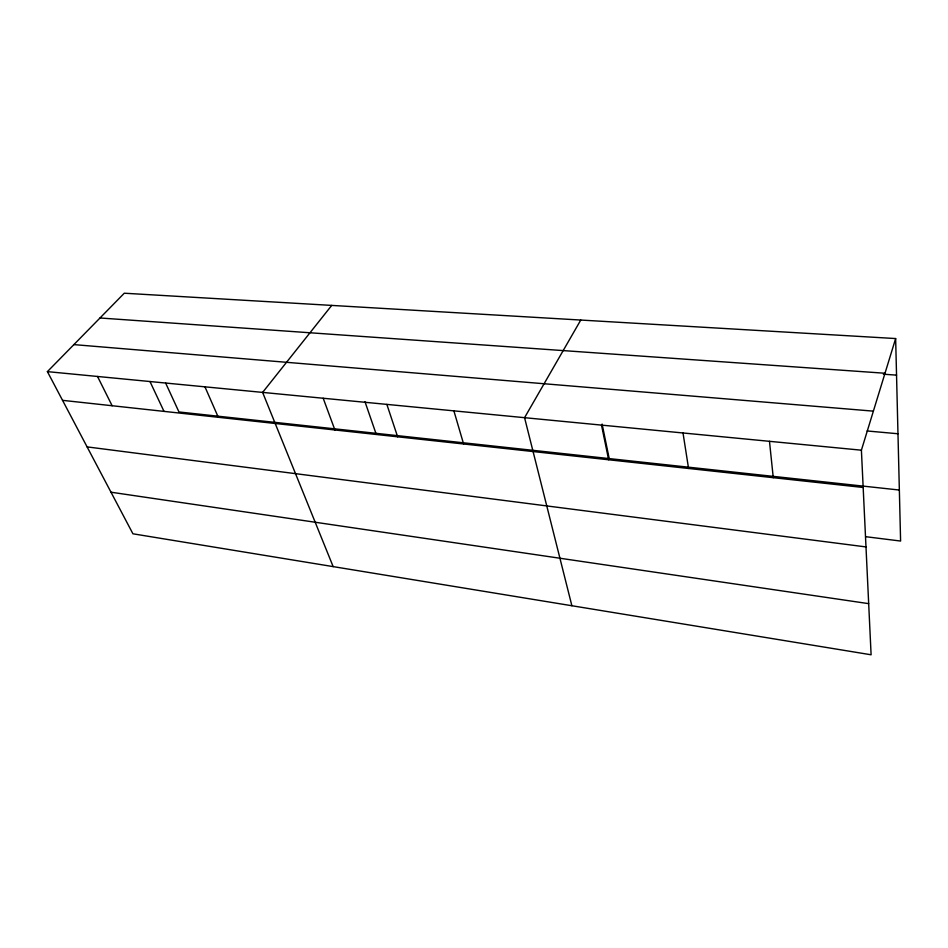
<?xml version="1.0" encoding="UTF-8"?>
<svg xmlns="http://www.w3.org/2000/svg" width="948" height="948" viewBox="0 0 948 948"><rect width="100%" height="100%" fill="white"/><g stroke="black" fill="none" stroke-linecap="round" stroke-linejoin="round"><path stroke-width="1.42" d="M861.4 450.193L895.647 338.555L124.283 293.216L47.4 371.628L132.933 533.795L871.105 654.784L861.4 450.193L47.4 371.628M580.769 320.045L524.564 417.677L571.881 605.736M331.717 305.41L262.62 392.401L333.163 566.62M100.002 317.983L885.005 373.251M883.346 374.199L896.547 375.135M73.885 344.61L873.381 411.148M867.124 430.973L897.981 433.757M899.356 490.033L178.959 411.965L165.627 383.016M62.544 400.34L863.166 487.473M865.678 536.687L900.6 541.047L895.647 338.555M87.098 446.887L865.986 546.925M110.987 492.202L868.676 603.651M97.526 376.474L112.137 405.744M149.985 381.534L164.004 411.385M204.958 386.843L218.301 417.298M323.185 398.243L334.917 429.989M364.992 401.751L375.894 433.307M386.855 404.393L397.639 436.815M453.891 410.863L463.608 443.984M602.11 424.076L609.197 458.583M601.506 425.107L608.64 459.768M683.01 432.975L688.568 468.466M769.48 441.318L773.26 477.685"/></g></svg>
